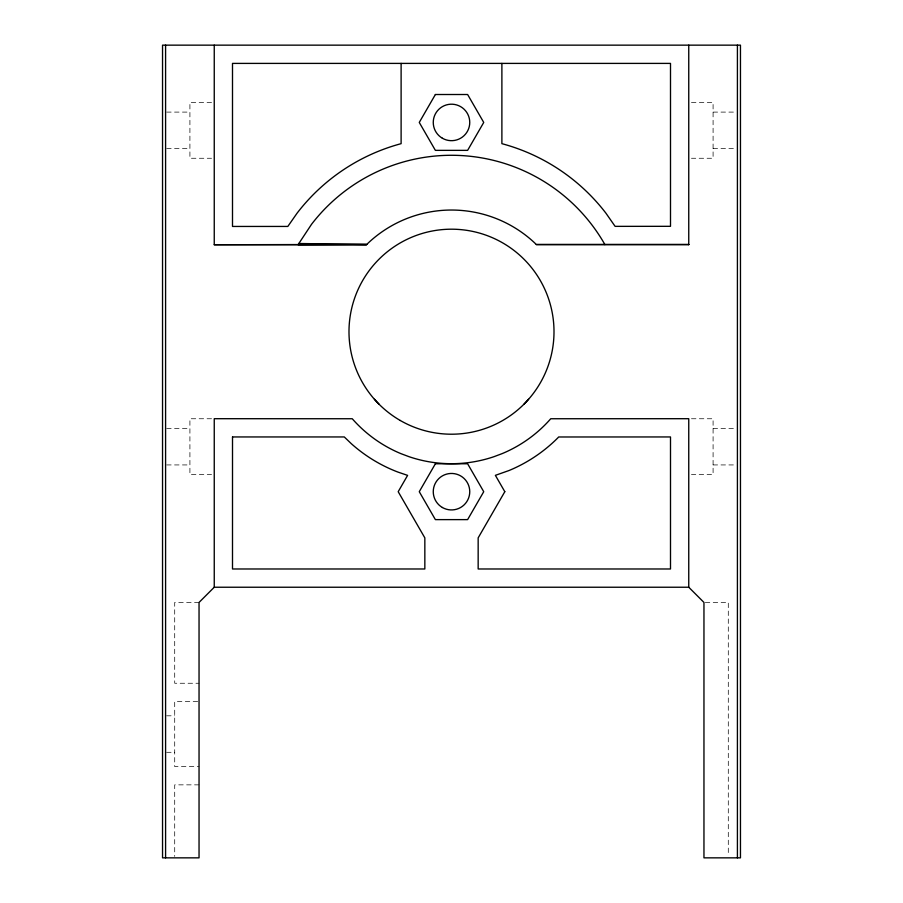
<?xml version="1.0" encoding="UTF-8"?>
<svg xmlns="http://www.w3.org/2000/svg" width="903" height="903" viewBox="0 0 903 903"><rect width="100%" height="100%" fill="white"/><g stroke="black" fill="none" stroke-linecap="round" stroke-linejoin="round"><path stroke-width="0.68" stroke-dasharray="4.51 3.39" d="M211.55 102.423L189.912 102.423L189.912 158.262L211.55 158.262M691.45 102.423L713.088 102.423L713.088 158.262L691.45 158.262M166.649 112.096L189.912 112.096M713.088 112.096L736.351 112.096M166.649 148.6L189.912 148.6M713.088 148.6L736.351 148.6M211.55 418.755L189.912 418.755L189.912 474.606L211.55 474.606M691.45 418.755L713.088 418.755L713.088 474.606L691.45 474.606M166.649 428.428L189.912 428.428M713.088 428.428L736.351 428.428M166.649 464.932L189.912 464.932M713.088 464.932L736.351 464.932M199.044 602.436L174.708 602.436L174.708 683.255L199.044 683.255M705.311 602.436L728.292 602.436L728.292 855.039M197.689 701.507L174.708 701.507L174.708 766.602L199.044 766.602M166.592 715.808L174.708 715.808M166.592 752.301L174.708 752.301M199.044 784.854L174.708 784.854L174.708 856.45"/><path stroke-width="1.35" d="M604.886 244.623L604.276 243.494A176.412 176.412 0 0 0 311.535 224.305L298.08 244.679L366.674 244.544L368.255 242.975A121.668 121.668 0 0 1 534.711 242.941L536.326 244.544L688.752 244.544L536.326 244.544M523.977 404.183L528.571 399.284M214.248 587.232L199.044 602.436L199.044 857.85L162.54 857.85L162.54 45.15L740.46 45.15L740.46 857.85L703.956 857.85L703.956 602.436L688.752 587.232L214.248 587.232L214.248 418.699L352.249 418.744A132.007 132.007 0 0 0 400.977 453.667L409.07 456.704A132.007 132.007 0 0 0 493.93 456.704L502.023 453.667A132.007 132.007 0 0 0 550.751 418.744L688.752 418.699L688.752 587.232M214.248 45.15L214.248 244.713L366.674 244.544L298.724 243.494M214.248 244.713L366.674 244.544M374.429 399.284L379.023 404.183M737.412 45.15L737.412 857.85M688.752 45.15L688.752 244.713M501.887 63.402L501.887 143.667A194.664 194.664 0 0 1 605.936 213.198L615.112 226.36L670.5 226.314L670.5 63.402L232.5 63.402L232.5 226.45L287.831 226.439L297.064 213.198A194.664 194.664 0 0 1 401.113 143.667L401.113 63.402M165.588 45.15L165.588 857.85M232.511 436.95L232.5 568.98L424.839 568.98L424.839 537.872L398.189 491.695L407.603 475.373L397.918 472.077A150.27 150.27 0 0 1 351.369 443.745L344.291 436.95L232.511 436.95M435.381 94.51L419.263 122.436L435.381 150.361L467.619 150.361L483.737 122.436L467.619 94.51L435.381 94.51M435.381 463.77L419.263 491.695L435.381 519.62L467.619 519.62L483.737 491.695L467.619 463.77L435.381 463.77M504.811 491.695L478.161 537.872L478.161 568.98L670.5 568.98L670.5 436.95L558.664 436.984L557.761 437.955A150.27 150.27 0 0 1 509.01 470.531L495.375 475.339L504.811 491.695M442.38 138.238A18.252 18.252 0 0 0 469.752 122.436A18.252 18.252 0 0 0 442.38 106.633A18.252 18.252 0 0 0 442.38 138.238M400.243 420.471A102.502 102.502 0 0 0 554.002 331.706A102.502 102.502 0 0 0 400.243 242.93A102.502 102.502 0 0 0 400.243 420.471M442.38 507.497A18.252 18.252 0 0 0 469.752 491.695A18.252 18.252 0 0 0 442.38 475.892A18.252 18.252 0 0 0 442.38 507.497"/></g></svg>
